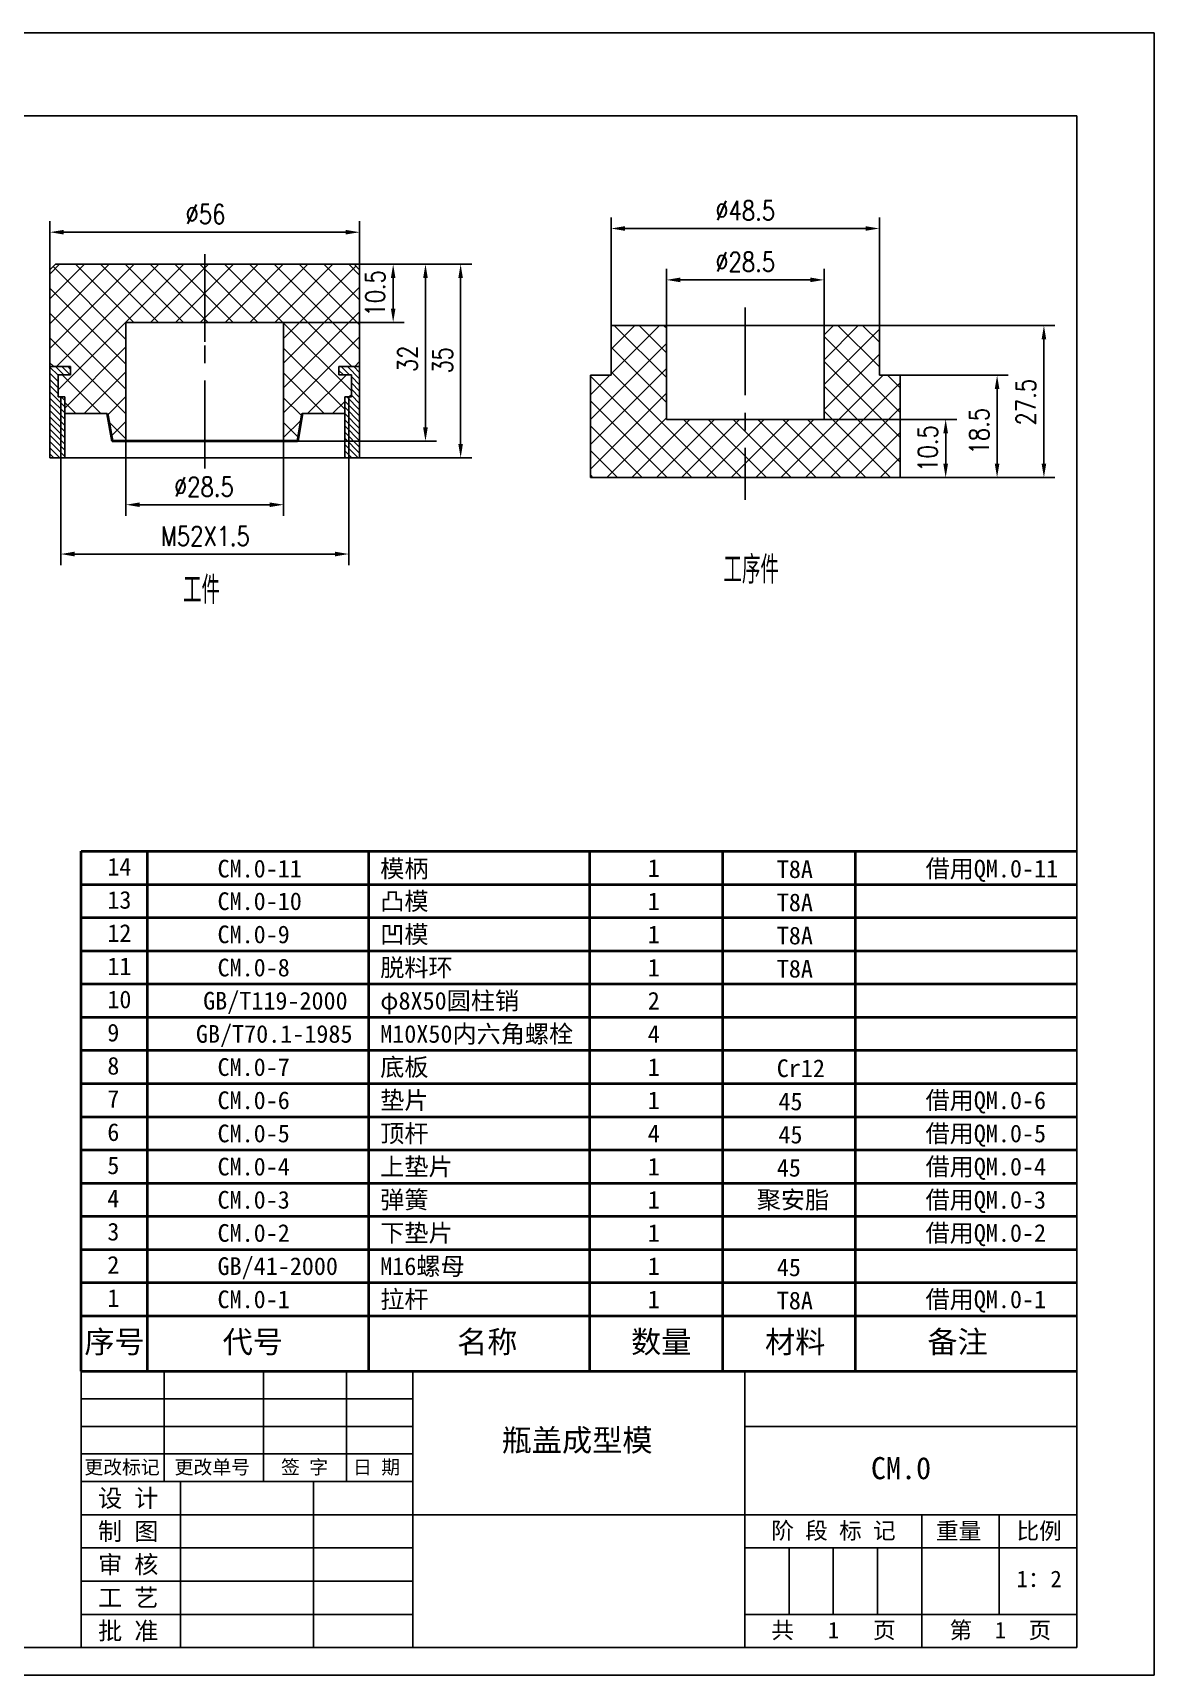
# Model space of a CAD drawing. Extents: x -23172 to -18855, y 7404 to 10591.
# Drawn here: x -20993.5 to -20790.8, y 9597.4 to 9894.4 of the extents above; entities that cross this region are included whole.
import ezdxf
from ezdxf.enums import TextEntityAlignment as Align

# ---------------------------------------------------------------- set-up
doc = ezdxf.new("R2010")
doc.units = 0
doc.header["$LTSCALE"] = 10
doc.linetypes.add('CENTER', pattern=[50.8, 31.75, -6.35, 6.35, -6.35])
doc.layers.get('DEFPOINTS').update_dxf_attribs({"linetype": 'CONTINUOUS'})
for name, color, linetype in [('3中心线层', 1, 'CENTER'), ('5剖面线层', 2, 'CONTINUOUS'), ('6文字层', 3, 'CONTINUOUS'), ('7标注层', 4, 'CONTINUOUS'), ('CONT', 3, 'CONTINUOUS'), ('TEXT', 1, 'CONTINUOUS')]:
    doc.layers.add(name, color=color, linetype=linetype)
doc.layers.add('YELLOW', color=2, linetype='CONTINUOUS', lineweight=40)
doc.styles.add('CHINA1', font='')
doc.styles.add('PC_TEXTSTYLE', font='txt.shx', dxfattribs={"width": 0.8, "bigfont": 'hzfs.shx'})
doc.styles.get('CHINA1').set_extended_font_data('SimSun')
doc.dimstyles.new('TH_GBDIM', dxfattribs={"dimtxt": 3.5, "dimasz": 2.5, "dimexe": 2, "dimexo": 0, "dimgap": 1.5, "dimtad": 1, "dimdec": 1, "dimzin": 0, "dimdsep": 46, "dimtxsty": 'PC_TEXTSTYLE', "dimcen": 2.5, "dimadec": 0, "dimazin": 0, "dimtfac": 0.714286, "dimtdec": 4, "dimtmove": 0, "dimatfit": 3, "dimfxl": 1, "dimtolj": 1, "dimtzin": 0, "dimarcsym": 0})
pattern_1 = [(315, (1285.4102, 192.25645), (0.561266008, 0.561266008), [])]

# ---------------------------------------------------------------- blocks, each defined once
blk = doc.blocks.new('*D102')
at = {"layer": '7标注层', "color": 0, "lineweight": -2, "ltscale": 0.5}
for p, q in [((-20888.97, 9835.4), (-20888.97, 9861.05)), ((-20840.47, 9835.4), (-20840.47, 9861.05)), ((-20886.47, 9859.05), (-20842.97, 9859.05))]:
    blk.add_line(p, q, dxfattribs=at)
at = {"layer": '7标注层', "color": 0, "lineweight": -3, "ltscale": 0.5}
for points in [[(-20886.47, 9859.47), (-20886.47, 9858.63), (-20888.97, 9859.05)], [(-20842.97, 9859.47), (-20842.97, 9858.63), (-20840.47, 9859.05)]]:
    blk.add_solid(points, dxfattribs=at)
at = {"layer": 'DEFPOINTS', "color": 0, "lineweight": -3, "ltscale": 0.5}
for p in [(-20840.47, 9859.05), (-20888.97, 9835.4), (-20840.47, 9835.4)]:
    blk.add_point(p, dxfattribs=at)
at = {"layer": '7标注层', "color": 0, "lineweight": -3, "ltscale": 0.5, "insert": (-20864.72, 9862.3), "char_height": 3.5, "attachment_point": 5, "style": 'PC_TEXTSTYLE'}
blk.add_mtext('\\A1;%%c48.5{}{}', dxfattribs=at)
blk = doc.blocks.new('*D103')
at = {"layer": '7标注层', "color": 0, "lineweight": -2, "ltscale": 0.5}
for p, q in [((-20854.45, 9841.52), (-20808.72, 9841.52)), ((-20810.72, 9839.02), (-20810.72, 9816.52)), ((-20854.45, 9814.02), (-20808.72, 9814.02))]:
    blk.add_line(p, q, dxfattribs=at)
at = {"layer": '7标注层', "color": 0, "lineweight": -3, "ltscale": 0.5}
for points in [[(-20811.13, 9839.02), (-20810.3, 9839.02), (-20810.72, 9841.52)], [(-20811.13, 9816.52), (-20810.3, 9816.52), (-20810.72, 9814.02)]]:
    blk.add_solid(points, dxfattribs=at)
at = {"layer": 'DEFPOINTS', "color": 0, "lineweight": -3, "ltscale": 0.5}
for p in [(-20854.45, 9841.52), (-20854.45, 9814.02), (-20810.72, 9814.02)]:
    blk.add_point(p, dxfattribs=at)
at = {"layer": '7标注层', "color": 0, "lineweight": -3, "ltscale": 0.5, "insert": (-20813.97, 9827.64), "char_height": 3.5, "attachment_point": 5, "rotation": 90, "style": 'PC_TEXTSTYLE'}
blk.add_mtext('\\A1;27.5{}{}', dxfattribs=at)
blk = doc.blocks.new('*D104')
at = {"layer": '7标注层', "color": 0, "lineweight": -2, "ltscale": 0.5}
for p, q in [((-20836.72, 9832.52), (-20817.18, 9832.52)), ((-20819.18, 9830.02), (-20819.18, 9816.52)), ((-20836.72, 9814.02), (-20817.18, 9814.02))]:
    blk.add_line(p, q, dxfattribs=at)
at = {"layer": '7标注层', "color": 0, "lineweight": -3, "ltscale": 0.5}
for points in [[(-20819.6, 9830.02), (-20818.77, 9830.02), (-20819.18, 9832.52)], [(-20819.6, 9816.52), (-20818.77, 9816.52), (-20819.18, 9814.02)]]:
    blk.add_solid(points, dxfattribs=at)
at = {"layer": 'DEFPOINTS', "color": 0, "lineweight": -3, "ltscale": 0.5}
for p in [(-20836.72, 9832.52), (-20836.72, 9814.02), (-20819.18, 9814.02)]:
    blk.add_point(p, dxfattribs=at)
at = {"layer": '7标注层', "color": 0, "lineweight": -3, "ltscale": 0.5, "insert": (-20822.43, 9822.4), "char_height": 3.5, "attachment_point": 5, "rotation": 90, "style": 'PC_TEXTSTYLE'}
blk.add_mtext('\\A1;18.5{}{}', dxfattribs=at)
blk = doc.blocks.new('*D105')
at = {"layer": '7标注层', "color": 0, "lineweight": -2, "ltscale": 0.5}
for p, q in [((-20878.97, 9839.83), (-20878.97, 9851.76)), ((-20850.47, 9839.83), (-20850.47, 9851.76)), ((-20876.47, 9849.76), (-20852.97, 9849.76))]:
    blk.add_line(p, q, dxfattribs=at)
at = {"layer": '7标注层', "color": 0, "lineweight": -3, "ltscale": 0.5}
for points in [[(-20876.47, 9850.18), (-20876.47, 9849.34), (-20878.97, 9849.76)], [(-20852.97, 9850.18), (-20852.97, 9849.34), (-20850.47, 9849.76)]]:
    blk.add_solid(points, dxfattribs=at)
at = {"layer": 'DEFPOINTS', "color": 0, "lineweight": -3, "ltscale": 0.5}
for p in [(-20850.47, 9849.76), (-20878.97, 9839.83), (-20850.47, 9839.83)]:
    blk.add_point(p, dxfattribs=at)
at = {"layer": '7标注层', "color": 0, "lineweight": -3, "ltscale": 0.5, "insert": (-20864.72, 9853.01), "char_height": 3.5, "attachment_point": 5, "style": 'PC_TEXTSTYLE'}
blk.add_mtext('\\A1;%%c28.5{}{}', dxfattribs=at)
blk = doc.blocks.new('*D108')
at = {"layer": '7标注层', "color": 0, "lineweight": -2, "ltscale": 0.5}
for p, q in [((-20988.48, 9817.58), (-20988.48, 9798.18)), ((-20936.38, 9817.58), (-20936.38, 9798.18)), ((-20938.88, 9800.18), (-20985.98, 9800.18))]:
    blk.add_line(p, q, dxfattribs=at)
at = {"layer": '7标注层', "color": 0, "lineweight": -3, "ltscale": 0.5}
for points in [[(-20985.98, 9800.6), (-20985.98, 9799.76), (-20988.48, 9800.18)], [(-20938.88, 9800.6), (-20938.88, 9799.76), (-20936.38, 9800.18)]]:
    blk.add_solid(points, dxfattribs=at)
at = {"layer": 'DEFPOINTS', "color": 0, "lineweight": -3, "ltscale": 0.5}
for p in [(-20988.48, 9817.58), (-20936.38, 9817.58), (-20988.48, 9800.18)]:
    blk.add_point(p, dxfattribs=at)
at = {"layer": '7标注层', "color": 0, "lineweight": -3, "ltscale": 0.5, "insert": (-20962.31, 9803.43), "char_height": 3.5, "attachment_point": 5, "style": 'PC_TEXTSTYLE'}
blk.add_mtext('\\A1;M52X1.5{}{}', dxfattribs=at)
blk = doc.blocks.new('*D107')
at = {"layer": '7标注层', "color": 0, "lineweight": -2, "ltscale": 0.5}
for p, q in [((-20976.68, 9830.41), (-20976.68, 9807.1)), ((-20948.18, 9830.41), (-20948.18, 9807.1)), ((-20974.18, 9809.1), (-20950.68, 9809.1))]:
    blk.add_line(p, q, dxfattribs=at)
at = {"layer": '7标注层', "color": 0, "lineweight": -3, "ltscale": 0.5}
for points in [[(-20974.18, 9809.51), (-20974.18, 9808.68), (-20976.68, 9809.1)], [(-20950.68, 9809.51), (-20950.68, 9808.68), (-20948.18, 9809.1)]]:
    blk.add_solid(points, dxfattribs=at)
at = {"layer": 'DEFPOINTS', "color": 0, "lineweight": -3, "ltscale": 0.5}
for p in [(-20976.68, 9830.41), (-20948.18, 9830.41), (-20948.18, 9809.1)]:
    blk.add_point(p, dxfattribs=at)
at = {"layer": '7标注层', "color": 0, "lineweight": -3, "ltscale": 0.5, "insert": (-20962.59, 9812.35), "char_height": 3.5, "attachment_point": 5, "style": 'PC_TEXTSTYLE'}
blk.add_mtext('\\A1;%%c28.5{}{}', dxfattribs=at)
blk = doc.blocks.new('*D106')
at = {"layer": '7标注层', "color": 0, "lineweight": -2, "ltscale": 0.5}
for p, q in [((-20990.43, 9844.27), (-20990.43, 9860.38)), ((-20987.93, 9858.38), (-20936.93, 9858.38)), ((-20934.43, 9844.27), (-20934.43, 9860.38))]:
    blk.add_line(p, q, dxfattribs=at)
at = {"layer": '7标注层', "color": 0, "lineweight": -3, "ltscale": 0.5}
for points in [[(-20987.93, 9858.8), (-20987.93, 9857.97), (-20990.43, 9858.38)], [(-20936.93, 9858.8), (-20936.93, 9857.97), (-20934.43, 9858.38)]]:
    blk.add_solid(points, dxfattribs=at)
at = {"layer": 'DEFPOINTS', "color": 0, "lineweight": -3, "ltscale": 0.5}
for p in [(-20934.43, 9858.38), (-20990.43, 9844.27), (-20934.43, 9844.27)]:
    blk.add_point(p, dxfattribs=at)
at = {"layer": '7标注层', "color": 0, "lineweight": -3, "ltscale": 0.5, "insert": (-20962.31, 9861.63), "char_height": 3.5, "attachment_point": 5, "style": 'PC_TEXTSTYLE'}
blk.add_mtext('\\A1;%%c56{}{}', dxfattribs=at)
blk = doc.blocks.new('*D110')
at = {"layer": '7标注层', "color": 0, "lineweight": -2, "ltscale": 0.5}
for p, q in [((-20851.18, 9824.52), (-20826.48, 9824.52)), ((-20828.48, 9822.02), (-20828.48, 9816.52)), ((-20851.18, 9814.02), (-20826.48, 9814.02))]:
    blk.add_line(p, q, dxfattribs=at)
at = {"layer": '7标注层', "color": 0, "lineweight": -3, "ltscale": 0.5}
for points in [[(-20828.9, 9822.02), (-20828.06, 9822.02), (-20828.48, 9824.52)], [(-20828.9, 9816.52), (-20828.06, 9816.52), (-20828.48, 9814.02)]]:
    blk.add_solid(points, dxfattribs=at)
at = {"layer": 'DEFPOINTS', "color": 0, "lineweight": -3, "ltscale": 0.5}
for p in [(-20851.18, 9824.52), (-20851.18, 9814.02), (-20828.48, 9814.02)]:
    blk.add_point(p, dxfattribs=at)
at = {"layer": '7标注层', "color": 0, "lineweight": -3, "ltscale": 0.5, "insert": (-20831.73, 9819.27), "char_height": 3.5, "attachment_point": 5, "rotation": 90, "style": 'PC_TEXTSTYLE'}
blk.add_mtext('\\A1;10.5{}{}', dxfattribs=at)
blk = doc.blocks.new('*D183')
at = {"layer": '7标注层', "color": 0, "lineweight": -2, "ltscale": 0.5}
for p, q in [((-20938.5, 9852.58), (-20914.17, 9852.58)), ((-20916.17, 9850.08), (-20916.17, 9820.08)), ((-20938.5, 9817.58), (-20914.17, 9817.58))]:
    blk.add_line(p, q, dxfattribs=at)
at = {"layer": '7标注层', "color": 0, "lineweight": -3, "ltscale": 0.5}
for points in [[(-20916.59, 9850.08), (-20915.76, 9850.08), (-20916.17, 9852.58)], [(-20916.59, 9820.08), (-20915.76, 9820.08), (-20916.17, 9817.58)]]:
    blk.add_solid(points, dxfattribs=at)
at = {"layer": 'DEFPOINTS', "color": 0, "lineweight": -3, "ltscale": 0.5}
for p in [(-20938.5, 9852.58), (-20938.5, 9817.58), (-20916.17, 9817.58)]:
    blk.add_point(p, dxfattribs=at)
at = {"layer": '7标注层', "color": 0, "lineweight": -3, "ltscale": 0.5, "insert": (-20919.42, 9835.21), "char_height": 3.5, "attachment_point": 5, "rotation": 90, "style": 'PC_TEXTSTYLE'}
blk.add_mtext('\\A1;35{}{}', dxfattribs=at)
blk = doc.blocks.new('*D184')
at = {"layer": '7标注层', "color": 0, "lineweight": -2, "ltscale": 0.5}
for p, q in [((-20952.39, 9852.58), (-20920.53, 9852.58)), ((-20922.53, 9823.08), (-20922.53, 9850.08)), ((-20952.39, 9820.58), (-20920.53, 9820.58))]:
    blk.add_line(p, q, dxfattribs=at)
at = {"layer": '7标注层', "color": 0, "lineweight": -3, "ltscale": 0.5}
for points in [[(-20922.95, 9850.08), (-20922.11, 9850.08), (-20922.53, 9852.58)], [(-20922.95, 9823.08), (-20922.11, 9823.08), (-20922.53, 9820.58)]]:
    blk.add_solid(points, dxfattribs=at)
at = {"layer": 'DEFPOINTS', "color": 0, "lineweight": -3, "ltscale": 0.5}
for p in [(-20952.39, 9852.58), (-20922.53, 9852.58), (-20952.39, 9820.58)]:
    blk.add_point(p, dxfattribs=at)
at = {"layer": '7标注层', "color": 0, "lineweight": -3, "ltscale": 0.5, "insert": (-20925.78, 9835.47), "char_height": 3.5, "attachment_point": 5, "rotation": 90, "style": 'PC_TEXTSTYLE'}
blk.add_mtext('\\A1;32{}{}', dxfattribs=at)
blk = doc.blocks.new('*D185')
at = {"layer": '7标注层', "color": 0, "lineweight": -2, "ltscale": 0.5}
for p, q in [((-20952.36, 9852.58), (-20926.37, 9852.58)), ((-20928.37, 9844.58), (-20928.37, 9850.08)), ((-20952.36, 9842.08), (-20926.37, 9842.08))]:
    blk.add_line(p, q, dxfattribs=at)
at = {"layer": '7标注层', "color": 0, "lineweight": -3, "ltscale": 0.5}
for points in [[(-20928.78, 9850.08), (-20927.95, 9850.08), (-20928.37, 9852.58)], [(-20928.78, 9844.58), (-20927.95, 9844.58), (-20928.37, 9842.08)]]:
    blk.add_solid(points, dxfattribs=at)
at = {"layer": 'DEFPOINTS', "color": 0, "lineweight": -3, "ltscale": 0.5}
for p in [(-20952.36, 9852.58), (-20928.37, 9852.58), (-20952.36, 9842.08)]:
    blk.add_point(p, dxfattribs=at)
at = {"layer": '7标注层', "color": 0, "lineweight": -3, "ltscale": 0.5, "insert": (-20931.62, 9847.33), "char_height": 3.5, "attachment_point": 5, "rotation": 90, "style": 'PC_TEXTSTYLE'}
blk.add_mtext('\\A1;10.5{}{}', dxfattribs=at)

msp = doc.modelspace()

# ---------------------------------------------------------------- hatches: boundary and pattern name
at = {"layer": '5剖面线层', "lineweight": -3, "ltscale": 0.5}
h = msp.add_hatch(dxfattribs=at)
h.set_pattern_fill('ANSI37', color=3, style=0)
h.set_pattern_definition([(45, (987.4578, 1192.564), (-2.24506403, 2.24506403), []), (135, (987.4578, 1192.564), (-2.24506403, -2.24506403), [])])
h.paths.add_polyline_path([(-20948.18, 9842.08), (-20948.18, 9820.58), (-20945.69, 9820.58), (-20944.81, 9825.58), (-20937.13, 9825.58), (-20937.13, 9828.58), (-20935.93, 9828.58), (-20935.93, 9832.58), (-20938.18, 9832.58), (-20938.18, 9834.08), (-20934.43, 9834.08), (-20934.43, 9851.58), (-20935.43, 9852.58), (-20962.43, 9852.58), (-20962.43, 9842.08)])
h.paths.add_polyline_path([(-20989.43, 9852.58), (-20990.43, 9851.58), (-20990.43, 9834.08), (-20986.68, 9834.08), (-20986.68, 9832.58), (-20988.93, 9832.58), (-20988.93, 9828.58), (-20987.73, 9828.58), (-20987.73, 9825.58), (-20980.06, 9825.58), (-20979.18, 9820.58), (-20976.68, 9820.58), (-20976.68, 9842.08), (-20962.43, 9842.08), (-20962.43, 9852.58)])
h = msp.add_hatch(dxfattribs=at)
h.set_pattern_fill('ANSI37', color=3, style=0)
h.set_pattern_definition([(45, (1954.7396, 203.847), (-2.24506403, 2.24506403), []), (135, (1954.7396, 203.847), (-2.24506403, -2.24506403), [])])
h.paths.add_polyline_path([(-20836.72, 9832.52), (-20840.47, 9832.52), (-20840.47, 9841.52), (-20850.47, 9841.52), (-20850.47, 9824.52), (-20864.72, 9824.52), (-20864.72, 9814.02), (-20836.72, 9814.02)])
h.paths.add_polyline_path([(-20864.72, 9814.02), (-20864.72, 9824.52), (-20878.97, 9824.52), (-20878.97, 9841.52), (-20888.97, 9841.52), (-20888.97, 9832.52), (-20892.72, 9832.52), (-20892.72, 9814.02)])
at = {"layer": 'YELLOW', "lineweight": -3, "ltscale": 0.5}
h = msp.add_hatch(dxfattribs=at)
h.set_pattern_fill('ANSI31', color=3, scale=0.25, angle=270, style=0)
h.set_pattern_definition(pattern_1)
h.paths.add_polyline_path([(-20986.68, 9832.58), (-20986.68, 9834.08), (-20990.43, 9834.08), (-20990.43, 9817.58), (-20988.48, 9817.58), (-20988.48, 9828.58), (-20988.93, 9828.58), (-20988.93, 9832.58)])
h.paths.add_polyline_path([(-20988.48, 9817.58), (-20987.73, 9817.58), (-20987.73, 9828.58), (-20988.48, 9828.58)], flags=17)
h = msp.add_hatch(dxfattribs=at)
h.set_pattern_fill('ANSI31', color=3, scale=0.25, angle=270, style=0)
h.set_pattern_definition(pattern_1)
h.paths.add_polyline_path([(-20934.43, 9834.08), (-20938.18, 9834.08), (-20938.18, 9832.58), (-20935.93, 9832.58), (-20935.93, 9828.58), (-20936.38, 9828.58), (-20936.38, 9817.58), (-20934.43, 9817.58)])
h.paths.add_polyline_path([(-20936.38, 9828.58), (-20937.13, 9828.58), (-20937.13, 9817.58), (-20936.38, 9817.58)], flags=17)

# ---------------------------------------------------------------- linework, layer by layer
at = {"layer": '3中心线层'}
msp.add_line((-20962.43, 9838.56), (-20962.43, 9854.43), dxfattribs=at)
at = {"layer": '3中心线层', "ltscale": 0.05}
for p, q in [((-20962.43, 9815.67), (-20962.43, 9849.99)), ((-20864.72, 9844.77), (-20864.72, 9809.99))]:
    msp.add_line(p, q, dxfattribs=at)
at = {"layer": '7标注层', "lineweight": -3, "ltscale": 0.5}
for p, q in [((-20988.93, 9831.38), (-20988.93, 9828.6)), ((-20935.93, 9831.38), (-20935.93, 9828.6))]:
    msp.add_line(p, q, dxfattribs=at)
at = {"layer": 'CONT', "lineweight": 40}
for p, q in [((-20984.79, 9746.43), (-20804.79, 9746.43)), ((-20972.79, 9740.43), (-20972.79, 9746.43)), ((-20932.79, 9740.43), (-20932.79, 9746.43)), ((-20892.79, 9740.43), (-20892.79, 9746.43)), ((-20868.79, 9740.43), (-20868.79, 9746.43)), ((-20844.79, 9740.43), (-20844.79, 9746.43)), ((-20984.79, 9740.43), (-20804.79, 9740.43)), ((-20972.79, 9734.43), (-20972.79, 9740.43)), ((-20932.79, 9734.43), (-20932.79, 9740.43)), ((-20892.79, 9734.43), (-20892.79, 9740.43)), ((-20868.79, 9734.43), (-20868.79, 9740.43)), ((-20844.79, 9734.43), (-20844.79, 9740.43)), ((-20984.79, 9734.43), (-20804.79, 9734.43)), ((-20984.79, 9734.43), (-20804.79, 9734.43)), ((-20984.79, 9734.43), (-20804.79, 9734.43)), ((-20972.79, 9728.43), (-20972.79, 9734.43)), ((-20932.79, 9728.43), (-20932.79, 9734.43)), ((-20892.79, 9728.43), (-20892.79, 9734.43)), ((-20868.79, 9728.43), (-20868.79, 9734.43)), ((-20844.79, 9728.43), (-20844.79, 9734.43)), ((-20984.79, 9728.43), (-20804.79, 9728.43)), ((-20972.79, 9722.43), (-20972.79, 9728.43)), ((-20932.79, 9722.43), (-20932.79, 9728.43)), ((-20892.79, 9722.43), (-20892.79, 9728.43)), ((-20868.79, 9722.43), (-20868.79, 9728.43)), ((-20844.79, 9722.43), (-20844.79, 9728.43)), ((-20984.79, 9722.43), (-20804.79, 9722.43)), ((-20984.79, 9722.43), (-20804.79, 9722.43)), ((-20972.79, 9716.43), (-20972.79, 9722.43)), ((-20932.79, 9716.43), (-20932.79, 9722.43)), ((-20932.79, 9716.43), (-20932.79, 9722.43)), ((-20892.79, 9716.43), (-20892.79, 9722.43)), ((-20892.79, 9716.43), (-20892.79, 9722.43)), ((-20868.79, 9716.43), (-20868.79, 9722.43)), ((-20868.79, 9716.43), (-20868.79, 9722.43)), ((-20844.79, 9716.43), (-20844.79, 9722.43)), ((-20984.79, 9716.43), (-20804.79, 9716.43)), ((-20972.79, 9710.43), (-20972.79, 9716.43)), ((-20932.79, 9710.43), (-20932.79, 9716.43)), ((-20892.79, 9710.43), (-20892.79, 9716.43)), ((-20868.79, 9710.43), (-20868.79, 9716.43)), ((-20844.79, 9710.43), (-20844.79, 9716.43)), ((-20984.79, 9710.43), (-20804.79, 9710.43)), ((-20984.79, 9710.43), (-20804.79, 9710.43)), ((-20972.79, 9704.43), (-20972.79, 9710.43)), ((-20932.79, 9704.43), (-20932.79, 9710.43)), ((-20892.79, 9704.43), (-20892.79, 9710.43)), ((-20868.79, 9704.43), (-20868.79, 9710.43)), ((-20844.79, 9704.43), (-20844.79, 9710.43)), ((-20984.79, 9704.43), (-20804.79, 9704.43)), ((-20984.79, 9704.43), (-20804.79, 9704.43)), ((-20972.79, 9698.43), (-20972.79, 9704.43)), ((-20932.79, 9698.43), (-20932.79, 9704.43)), ((-20892.79, 9698.43), (-20892.79, 9704.43)), ((-20868.79, 9698.43), (-20868.79, 9704.43)), ((-20844.79, 9698.43), (-20844.79, 9704.43)), ((-20984.79, 9698.43), (-20804.79, 9698.43)), ((-20972.79, 9692.43), (-20972.79, 9698.43)), ((-20932.79, 9692.43), (-20932.79, 9698.43)), ((-20892.79, 9692.43), (-20892.79, 9698.43)), ((-20868.79, 9692.43), (-20868.79, 9698.43)), ((-20844.79, 9692.43), (-20844.79, 9698.43)), ((-20984.79, 9692.43), (-20804.79, 9692.43)), ((-20984.79, 9692.43), (-20804.79, 9692.43)), ((-20972.79, 9680.43), (-20972.79, 9692.43)), ((-20932.79, 9680.43), (-20932.79, 9692.43)), ((-20892.79, 9680.43), (-20892.79, 9692.43)), ((-20868.79, 9680.43), (-20868.79, 9692.43)), ((-20844.79, 9680.43), (-20844.79, 9692.43)), ((-20984.79, 9686.43), (-20804.79, 9686.43)), ((-20984.79, 9680.43), (-20804.79, 9680.43)), ((-20972.79, 9674.43), (-20972.79, 9680.43)), ((-20932.79, 9674.43), (-20932.79, 9680.43)), ((-20892.79, 9674.43), (-20892.79, 9680.43)), ((-20868.79, 9674.43), (-20868.79, 9680.43)), ((-20844.79, 9674.43), (-20844.79, 9680.43)), ((-20984.79, 9674.43), (-20804.79, 9674.43)), ((-20984.79, 9674.43), (-20804.79, 9674.43)), ((-20972.79, 9668.43), (-20972.79, 9674.43)), ((-20932.79, 9668.43), (-20932.79, 9674.43)), ((-20892.79, 9668.43), (-20892.79, 9674.43)), ((-20868.79, 9668.43), (-20868.79, 9674.43)), ((-20844.79, 9668.43), (-20844.79, 9674.43)), ((-20984.79, 9668.43), (-20804.79, 9668.43)), ((-20972.79, 9662.43), (-20972.79, 9668.43)), ((-20932.79, 9662.43), (-20932.79, 9668.43)), ((-20892.79, 9662.43), (-20892.79, 9668.43)), ((-20868.79, 9662.43), (-20868.79, 9668.43)), ((-20844.79, 9662.43), (-20844.79, 9668.43)), ((-20984.79, 9662.43), (-20804.79, 9662.43)), ((-20972.79, 9652.43), (-20972.79, 9662.43)), ((-20932.79, 9652.43), (-20932.79, 9662.43)), ((-20892.79, 9652.43), (-20892.79, 9662.43)), ((-20868.79, 9652.43), (-20868.79, 9662.43)), ((-20844.79, 9652.43), (-20844.79, 9662.43))]:
    msp.add_line(p, q, dxfattribs=at)
at = {"layer": 'CONT', "lineweight": -3}
for p, q in [((-20969.79, 9652.43), (-20969.79, 9632.43)), ((-20951.79, 9652.43), (-20951.79, 9632.43)), ((-20936.79, 9652.43), (-20936.79, 9632.43)), ((-20924.79, 9652.43), (-20924.79, 9602.43)), ((-20864.79, 9652.43), (-20864.79, 9602.43)), ((-20984.79, 9647.43), (-20924.79, 9647.43)), ((-20984.79, 9642.43), (-20924.79, 9642.43)), ((-20864.79, 9642.43), (-20804.79, 9642.43)), ((-20984.79, 9637.43), (-20924.79, 9637.43)), ((-20966.79, 9632.43), (-20966.79, 9602.43)), ((-20942.79, 9632.43), (-20942.79, 9602.43)), ((-20984.79, 9626.43), (-20804.79, 9626.43)), ((-20832.79, 9626.43), (-20832.79, 9602.43)), ((-20818.79, 9626.43), (-20818.79, 9608.43)), ((-20984.79, 9620.43), (-20924.79, 9620.43)), ((-20864.79, 9620.43), (-20804.79, 9620.43)), ((-20856.79, 9620.43), (-20856.79, 9608.43)), ((-20848.79, 9620.43), (-20848.79, 9608.43)), ((-20840.79, 9620.43), (-20840.79, 9608.43)), ((-20984.79, 9614.43), (-20924.79, 9614.43)), ((-20984.79, 9608.43), (-20924.79, 9608.43)), ((-20864.79, 9608.43), (-20804.79, 9608.43))]:
    msp.add_line(p, q, dxfattribs=at)
at = {"layer": 'DEFPOINTS', "lineweight": -3}
for p, q in [((-21000.79, 9894.43), (-20790.79, 9894.43)), ((-20790.79, 9894.43), (-20790.79, 9597.43)), ((-21000.79, 9597.43), (-20790.79, 9597.43))]:
    msp.add_line(p, q, dxfattribs=at)
at = {"layer": 'YELLOW', "lineweight": -3}
for p, q in [((-21016.79, 9879.43), (-20984.79, 9879.43)), ((-20804.79, 9879.43), (-20984.79, 9879.43)), ((-20804.79, 9879.43), (-20804.79, 9602.43)), ((-20984.79, 9652.43), (-20804.79, 9652.43)), ((-20984.79, 9652.43), (-20984.79, 9602.43)), ((-20984.79, 9652.43), (-20804.79, 9652.43)), ((-20984.79, 9632.43), (-20924.79, 9632.43)), ((-21016.79, 9602.43), (-20984.79, 9602.43)), ((-20984.79, 9602.43), (-20804.79, 9602.43))]:
    msp.add_line(p, q, dxfattribs=at)
at = {"layer": 'YELLOW', "lineweight": -3, "ltscale": 0.5}
for p, q in [((-20989.43, 9852.58), (-20990.43, 9851.58)), ((-20990.43, 9817.58), (-20990.43, 9851.58)), ((-20935.43, 9852.58), (-20989.43, 9852.58)), ((-20935.43, 9852.58), (-20934.43, 9851.58)), ((-20934.43, 9817.58), (-20934.43, 9851.58)), ((-20948.18, 9842.08), (-20976.68, 9842.08)), ((-20976.68, 9820.58), (-20976.68, 9842.08)), ((-20948.18, 9820.58), (-20948.18, 9842.08)), ((-20888.97, 9841.52), (-20840.47, 9841.52)), ((-20888.97, 9841.52), (-20888.97, 9832.52)), ((-20878.97, 9841.52), (-20878.97, 9824.52)), ((-20850.47, 9841.52), (-20850.47, 9824.52)), ((-20840.47, 9841.52), (-20840.47, 9832.52)), ((-20986.68, 9834.08), (-20990.43, 9834.08)), ((-20986.68, 9832.58), (-20986.68, 9834.08)), ((-20938.18, 9832.58), (-20938.18, 9834.08)), ((-20938.18, 9834.08), (-20934.43, 9834.08)), ((-20986.68, 9832.58), (-20988.93, 9832.58)), ((-20988.93, 9828.58), (-20988.93, 9832.58)), ((-20938.18, 9832.58), (-20935.93, 9832.58)), ((-20935.93, 9828.58), (-20935.93, 9832.58)), ((-20892.72, 9832.52), (-20888.97, 9832.52)), ((-20892.72, 9832.52), (-20892.72, 9814.02)), ((-20840.47, 9832.52), (-20836.72, 9832.52)), ((-20836.72, 9832.52), (-20836.72, 9814.02)), ((-20987.73, 9828.58), (-20988.93, 9828.58)), ((-20987.73, 9817.58), (-20987.73, 9828.58)), ((-20937.13, 9817.58), (-20937.13, 9828.58)), ((-20937.13, 9828.58), (-20935.93, 9828.58)), ((-20987.73, 9825.58), (-20980.06, 9825.58)), ((-20944.81, 9825.58), (-20937.13, 9825.58)), ((-20878.97, 9824.52), (-20850.47, 9824.52)), ((-20990.43, 9817.58), (-20934.43, 9817.58)), ((-20892.72, 9814.02), (-20836.72, 9814.02))]:
    msp.add_line(p, q, dxfattribs=at)
at = {"layer": 'YELLOW', "color": 3, "lineweight": -3, "ltscale": 0.5}
for p, q in [((-20988.48, 9817.58), (-20988.48, 9828.58)), ((-20936.38, 9817.58), (-20936.38, 9828.58))]:
    msp.add_line(p, q, dxfattribs=at)
at = {"layer": 'YELLOW', "lineweight": 40}
for p, q in [((-20980.06, 9825.58), (-20979.18, 9820.58)), ((-20944.81, 9825.58), (-20945.69, 9820.58)), ((-20945.69, 9820.58), (-20979.18, 9820.58)), ((-20984.79, 9740.43), (-20984.79, 9746.43)), ((-20984.79, 9740.43), (-20984.79, 9746.43)), ((-20984.79, 9734.43), (-20984.79, 9740.43)), ((-20984.79, 9734.43), (-20984.79, 9740.43)), ((-20984.79, 9728.43), (-20984.79, 9734.43)), ((-20984.79, 9722.43), (-20984.79, 9728.43)), ((-20984.79, 9722.43), (-20984.79, 9728.43)), ((-20984.79, 9716.43), (-20984.79, 9722.43)), ((-20984.79, 9710.43), (-20984.79, 9716.43)), ((-20984.79, 9704.43), (-20984.79, 9710.43)), ((-20984.79, 9698.43), (-20984.79, 9704.43)), ((-20984.79, 9692.43), (-20984.79, 9698.43)), ((-20984.79, 9692.43), (-20984.79, 9698.43)), ((-20984.79, 9686.43), (-20984.79, 9692.43)), ((-20984.79, 9680.43), (-20984.79, 9686.43)), ((-20984.79, 9674.43), (-20984.79, 9680.43)), ((-20984.79, 9674.43), (-20984.79, 9680.43)), ((-20984.79, 9668.43), (-20984.79, 9674.43)), ((-20984.79, 9662.43), (-20984.79, 9668.43)), ((-20984.79, 9652.43), (-20984.79, 9662.43)), ((-20984.79, 9652.43), (-20804.79, 9652.43)), ((-20984.79, 9652.43), (-20804.79, 9652.43)), ((-20984.79, 9652.43), (-20804.79, 9652.43)), ((-20984.79, 9652.43), (-20804.79, 9652.43)), ((-20984.79, 9652.43), (-20804.79, 9652.43)), ((-20984.79, 9652.43), (-20804.79, 9652.43)), ((-20984.79, 9652.43), (-20804.79, 9652.43))]:
    msp.add_line(p, q, dxfattribs=at)

# ---------------------------------------------------------------- texts
at = {"layer": '6文字层', "lineweight": 40, "ltscale": 7, "style": 'PC_TEXTSTYLE', "width": 0.667}
for s, p in [('工序件', (-20868.64, 9794.84)), ('工件', (-20966.35, 9791.17))]:
    msp.add_text(s, height=5, dxfattribs=at).set_placement(p)
at = {"layer": 'TEXT', "lineweight": 40, "style": 'CHINA1'}
for s, p in [('14', (-20980.05, 9742.04)), ('CM.0-11', (-20960.12, 9741.69)), ('模柄', (-20930.71, 9741.69)), ('1', (-20882.34, 9741.8)), ('T8A', (-20859.01, 9741.59)), ('借用QM.0-11', (-20832.12, 9741.69)), ('13', (-20980.05, 9736.04)), ('CM.0-10', (-20960.12, 9735.8)), ('凸模', (-20930.71, 9735.8)), ('1', (-20882.34, 9735.8)), ('T8A', (-20859.01, 9735.59)), ('12', (-20980.05, 9730.04)), ('CM.0-9', (-20960.12, 9729.8)), ('凹模', (-20930.71, 9729.8)), ('1', (-20882.34, 9729.8)), ('T8A', (-20859.01, 9729.59)), ('11', (-20980.05, 9724.04)), ('CM.0-8', (-20960.12, 9723.8)), ('脱料环', (-20930.71, 9723.8)), ('1', (-20882.34, 9723.8)), ('T8A', (-20859.01, 9723.59)), ('10', (-20980.05, 9718.04)), ('GB/T119-2000', (-20962.72, 9717.8)), ('φ8X50圆柱销', (-20930.71, 9717.8)), ('2', (-20882.34, 9717.8)), ('9', (-20980.05, 9712.04)), ('GB/T70.1-1985', (-20964.02, 9711.8)), ('M10X50内六角螺栓', (-20930.71, 9711.8)), ('4', (-20882.34, 9711.8)), ('8', (-20980.05, 9706.04)), ('CM.0-7', (-20960.12, 9705.8)), ('底板', (-20930.71, 9705.8)), ('1', (-20882.34, 9705.8)), ('Cr12', (-20859.01, 9705.59)), ('7', (-20980.05, 9700.04)), ('CM.0-6', (-20960.12, 9699.8)), ('垫片', (-20930.71, 9699.8)), ('借用QM.0-6', (-20832.12, 9699.8)), ('1', (-20882.34, 9699.8)), ('1', (-20882.34, 9699.8)), ('45', (-20858.72, 9699.59)), ('6', (-20980.05, 9694.04)), ('CM.0-5', (-20960.12, 9693.8)), ('顶杆', (-20930.71, 9693.8)), ('借用QM.0-5', (-20832.12, 9693.8)), ('4', (-20882.34, 9693.8)), ('45', (-20858.72, 9693.59)), ('5', (-20980.05, 9688.04)), ('上垫片', (-20930.71, 9687.8)), ('借用QM.0-4', (-20832.12, 9687.8)), ('CM.0-4', (-20960.12, 9687.8)), ('1', (-20882.34, 9687.8)), ('45', (-20859.01, 9687.59)), ('弹簧', (-20930.71, 9681.8)), ('聚安脂', (-20862.64, 9681.8)), ('借用QM.0-3', (-20832.12, 9681.8)), ('4', (-20980.05, 9682.04)), ('CM.0-3', (-20960.12, 9681.8)), ('1', (-20882.34, 9681.8)), ('下垫片', (-20930.71, 9675.8)), ('借用QM.0-2', (-20832.12, 9675.8)), ('3', (-20980.05, 9676.04)), ('CM.0-2', (-20960.12, 9675.8)), ('1', (-20882.34, 9675.8)), ('M16螺母', (-20930.71, 9669.8)), ('2', (-20980.05, 9670.04)), ('GB/41-2000', (-20960.12, 9669.8)), ('1', (-20882.34, 9669.8)), ('45', (-20859.01, 9669.59)), ('拉杆', (-20930.71, 9663.8)), ('借用QM.0-1', (-20832.12, 9663.8)), ('1', (-20980.05, 9664.04)), ('CM.0-1', (-20960.12, 9663.8)), ('1', (-20882.34, 9663.8)), ('T8A', (-20859.01, 9663.59))]:
    msp.add_text(s, height=3.2, dxfattribs=at).set_placement(p)
for s, p in [('序号', (-20978.74, 9655.71)), ('代号', (-20953.74, 9655.71)), ('名称', (-20911.36, 9655.71)), ('数量', (-20879.91, 9655.71)), ('材料', (-20855.69, 9655.71)), ('备注', (-20826.33, 9655.71))]:
    msp.add_text(s, height=4, dxfattribs=at).set_placement(p, align=Align.CENTER)
at = {"layer": 'TEXT', "lineweight": -3, "style": 'CHINA1'}
for s, height, p in [('瓶盖成型模', 4, (-20895.12, 9637.92)), ('更改标记', 2.5, (-20977.39, 9633.8)), ('更改单号', 2.5, (-20961.07, 9633.8)), ('签 字', 2.5, (-20944.39, 9633.8)), ('日 期', 2.5, (-20931.37, 9633.8)), ('CM.0', 4, (-20836.55, 9632.87)), ('阶 段 标 记', 3, (-20848.76, 9622.08)), ('重量', 3, (-20826.14, 9622.03)), ('比例', 3, (-20811.58, 9622.03)), ('1：2', 3, (-20811.58, 9613.34)), ('共   1   页', 3, (-20848.76, 9604.08)), ('第  1  页', 3, (-20818.59, 9604.08))]:
    msp.add_text(s, height=height, dxfattribs=at).set_placement(p, align=Align.CENTER)
for s, p in [('设 计', (-20981.72, 9627.85)), ('制 图', (-20981.72, 9621.85)), ('审 核', (-20981.72, 9615.85)), ('工 艺', (-20981.72, 9609.85)), ('批 准', (-20981.72, 9603.85))]:
    msp.add_text(s, height=3.2, dxfattribs=at).set_placement(p)

# ---------------------------------------------------------------- dimensions: what is measured, and where the dimension line sits
at = {"layer": '7标注层', "lineweight": -3, "ltscale": 0.5}
for base, p1, p2, angle, text, picture, middle in [((-20934.43, 9858.38), (-20990.43, 9844.27), (-20934.43, 9844.27), 180, '%%c56{}{}', '*D106', (-20962.31, 9858.38)), ((-20922.53, 9852.58), (-20952.39, 9820.58), (-20952.39, 9852.58), 270, '32{}{}', '*D184', (-20922.53, 9835.47)), ((-20916.17, 9817.58), (-20938.5, 9852.58), (-20938.5, 9817.58), 90, '35{}{}', '*D183', (-20916.17, 9835.21)), ((-20810.72, 9814.02), (-20854.45, 9841.52), (-20854.45, 9814.02), 90, '<>{}{}', '*D103', (-20810.72, 9827.64)), ((-20819.18, 9814.02), (-20836.72, 9832.52), (-20836.72, 9814.02), 90, '<>{}{}', '*D104', (-20819.18, 9822.4)), ((-20948.18, 9809.1), (-20976.68, 9830.41), (-20948.18, 9830.41), 180, '%%c<>{}{}', '*D107', (-20962.59, 9809.1))]:
    dim = msp.add_linear_dim(base=base, p1=p1, p2=p2, angle=angle, text=text, dimstyle='TH_GBDIM', override={"dimgap": 1.5, "dimtad": 1, "dimjust": 0, "dimdec": 1, "dimlfac": 1, "dimse1": 0, "dimse2": 0, "dimsd1": 0, "dimsd2": 0}, dxfattribs=at)
    dim.commit()
    dim.dimension.update_dxf_attribs({"geometry": picture, "text_midpoint": middle, "dimtype": 160})
for base, p1, p2, angle, text, picture, middle in [((-20840.47, 9859.05), (-20888.97, 9835.4), (-20840.47, 9835.4), 180, '%%c<>{}{}', '*D102', (-20864.72, 9862.3)), ((-20850.47, 9849.76), (-20878.97, 9839.83), (-20850.47, 9839.83), 180, '%%c<>{}{}', '*D105', (-20864.72, 9853.01)), ((-20928.37, 9852.58), (-20952.36, 9842.08), (-20952.36, 9852.58), 270, '<>{}{}', '*D185', (-20931.62, 9847.33)), ((-20828.48, 9814.02), (-20851.18, 9824.52), (-20851.18, 9814.02), 90, '<>{}{}', '*D110', (-20831.73, 9819.27))]:
    dim = msp.add_linear_dim(base=base, p1=p1, p2=p2, angle=angle, text=text, dimstyle='TH_GBDIM', override={"dimgap": 1.5, "dimtad": 1, "dimjust": 0, "dimdec": 1, "dimlfac": 1, "dimse1": 0, "dimse2": 0, "dimsd1": 0, "dimsd2": 0}, dxfattribs=at)
    dim.commit()
    dim.dimension.update_dxf_attribs({"geometry": picture, "text_midpoint": middle})
dim = msp.add_linear_dim(base=(-20988.48, 9800.18), p1=(-20936.38, 9817.58), p2=(-20988.48, 9817.58), text='M52X1.5{}{}', dimstyle='TH_GBDIM', dxfattribs=at)
dim.commit()
dim.dimension.update_dxf_attribs({"geometry": '*D108', "text_midpoint": (-20962.31, 9800.18), "dimtype": 160})

doc.saveas('drawing.dxf')
